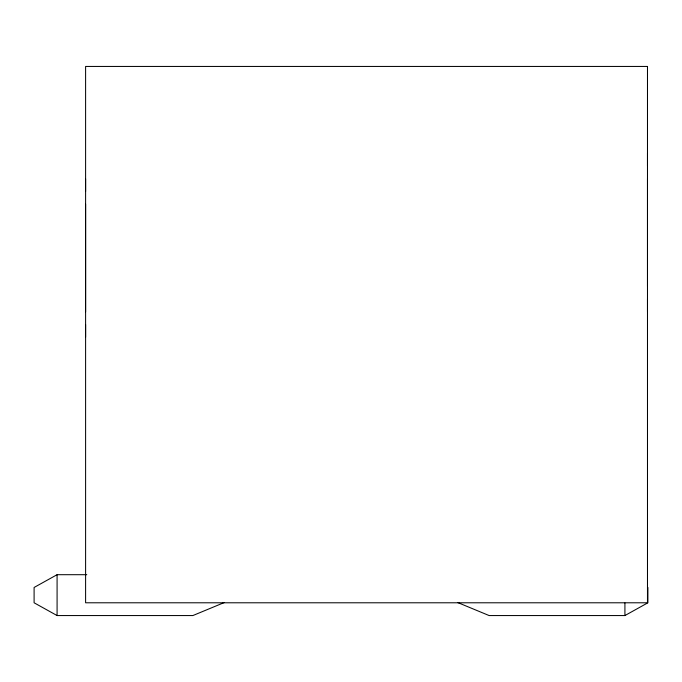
<?xml version="1.0" encoding="UTF-8"?>
<svg xmlns="http://www.w3.org/2000/svg" width="682" height="682" viewBox="0 0 682 682"><rect width="100%" height="100%" fill="white"/><g stroke="black" fill="none" stroke-linecap="round" stroke-linejoin="round"><path stroke-width="1.02" d="M86.784 574.696L57.083 574.696L34.1 587.466L34.1 602.786L57.083 615.556L192.87 615.556L224.046 602.641M457.954 602.641L489.13 615.556L624.917 615.556L647.9 602.786L647.9 587.466M647.482 153.28L647.482 165.948M647.482 178.616L647.482 286.295M85.6 178.82L85.6 191.489M85.6 204.157L85.6 311.836M647.482 298.963L647.482 311.631M85.6 324.504L85.6 337.172M624.917 602.982L624.917 615.556M57.083 574.696L57.083 615.556M647.482 66.444L85.6 66.444L85.6 602.786L647.482 602.786L647.482 66.444"/></g></svg>
